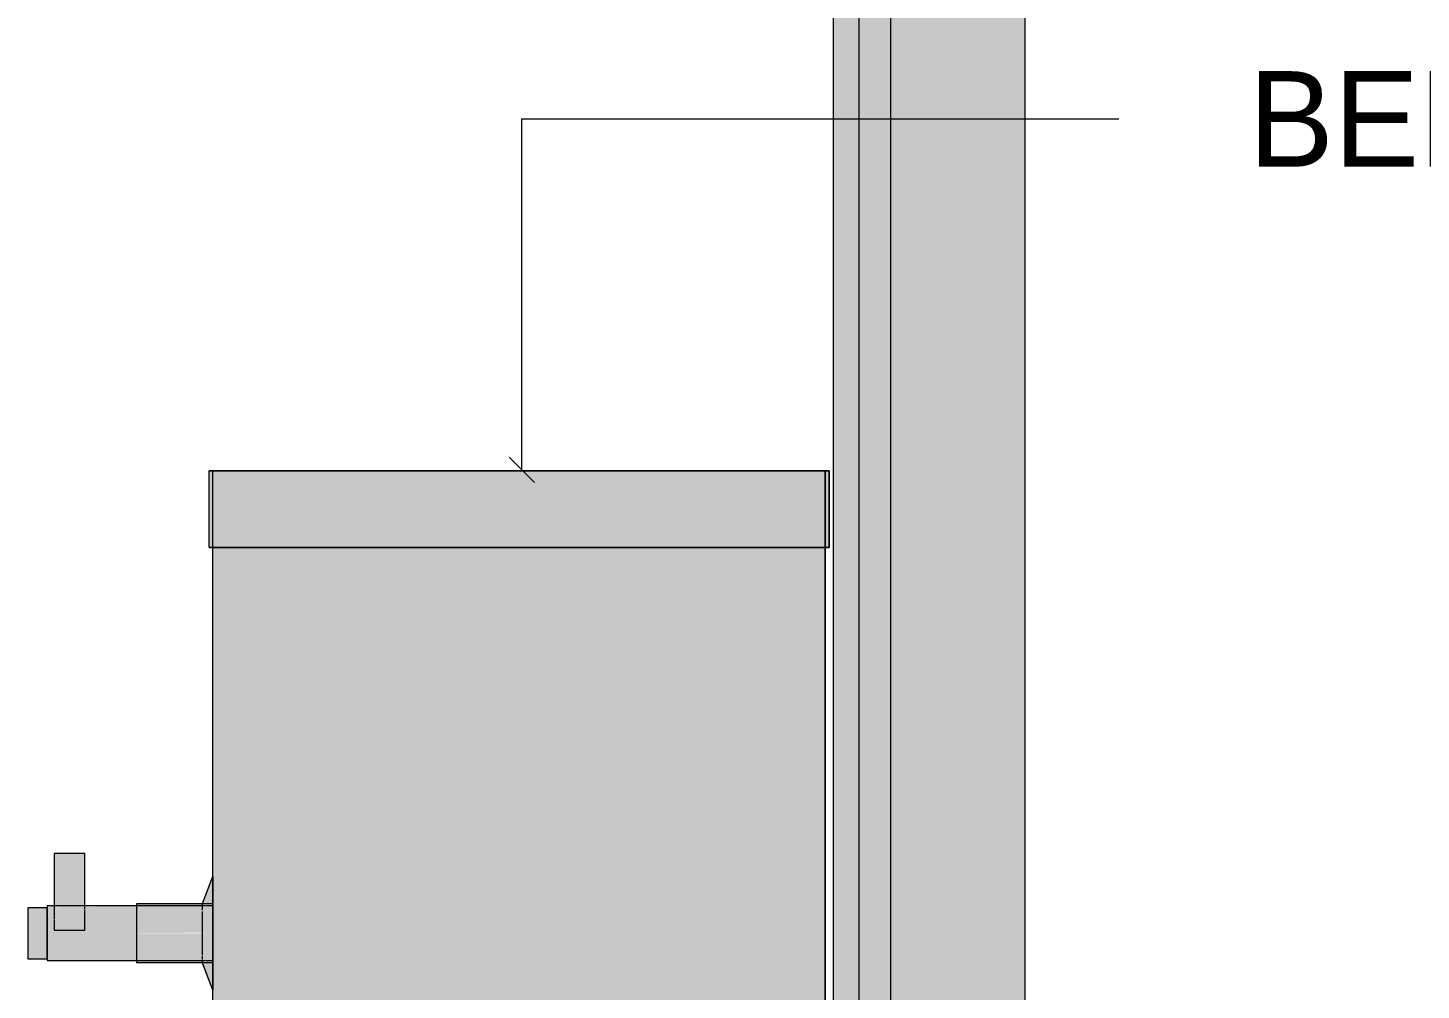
# Model space of a CAD drawing. Header units: metres. Extents: x 147 to 427, y -16 to 162.
# Drawn here: x 385.646 to 386.738, y 0.893 to 1.647 of the extents above; entities that cross this region are included whole.
import ezdxf

# ---------------------------------------------------------------- set-up
doc = ezdxf.new("R2010")
doc.units = ezdxf.units.M
for name, color, linetype, lineweight in [('A-WALL', 7, 'Continuous', 9), ('G-ANNO-TEXT', 7, 'Continuous', 5), ('P-PIPE', 7, 'Continuous', 5), ('P-SANR-FIXT', 7, 'Continuous', 5)]:
    doc.layers.add(name, color=color, linetype=linetype, lineweight=lineweight)
doc.styles.add('Century Gothic_1', font='GOTHIC.TTF', dxfattribs={"height": 0.075})

# ---------------------------------------------------------------- blocks, each defined once
blk = doc.blocks.new('UT_Bebedouro Industrial - UT_Bebedouro Industrial-3662647-HH')
at = {"layer": 'P-SANR-FIXT', "true_color": 0xbdbbb9, "transparency": 33554598}
h = blk.add_hatch(color=9, dxfattribs=at)
h.paths.add_polyline_path([(-167.3974, 1.24), (-167.3944, 1.24), (-167.3944, 1.3), (-167.3974, 1.3)])
h.paths.add_polyline_path([(-166.9114, 1.24), (-166.9114, 1.3), (-166.9144, 1.3), (-166.9144, 1.24)])
blk.add_hatch(color=9, dxfattribs=at).paths.add_polyline_path([(-167.2279, 1.24), (-166.9144, 1.24), (-166.9144, 1.3), (-167.3944, 1.3), (-167.3944, 1.24)])
h = blk.add_hatch(color=9, dxfattribs=at)
h.paths.add_polyline_path([(-167.3944, 0.08), (-166.9144, 0.08), (-166.9144, 0.3875), (-166.9644, 0.3879), (-166.9644, 0.4125), (-166.9144, 0.4125), (-166.9144, 1.24), (-167.3944, 1.24), (-167.3944, 0.1259)])
h.paths.add_polyline_path([(-166.9644, 0.28), (-166.9644, 0.32), (-166.9544, 0.32), (-166.9544, 0.28)])
at = {"layer": 'P-SANR-FIXT', "true_color": 0xf4f4f4, "transparency": 33554598}
for points in [[(-167.5069, 0.94), (-167.5069, 0.9546), (-167.5077, 0.9546), (-167.5078, 0.9561), (-167.516, 0.9563), (-167.516, 0.9583), (-167.5185, 0.9583), (-167.5182, 0.959), (-167.5069, 0.959), (-167.5069, 1), (-167.5189, 1), (-167.5185, 0.94), (-167.5101, 0.94)], [(-167.5038, 0.94), (-167.4949, 0.94), (-167.4954, 1), (-167.5069, 1), (-167.5069, 0.959), (-167.4962, 0.9584), (-167.4966, 0.9583), (-167.4979, 0.9583), (-167.4985, 0.9566), (-167.5061, 0.9561), (-167.5062, 0.9546), (-167.5069, 0.9546), (-167.5069, 0.94)], [(-167.4026, 0.9597), (-167.4023, 0.9605), (-167.3944, 0.9605), (-167.3944, 0.9821), (-167.4001, 0.9696), (-167.4025, 0.9604)], [(-167.5244, 0.9375), (-167.5244, 0.9575), (-167.5394, 0.9575), (-167.5394, 0.9375)], [(-167.3983, 0.9375), (-167.3944, 0.9375), (-167.3945, 0.9597), (-167.4026, 0.9594), (-167.4026, 0.9375), (-167.3993, 0.9375)], [(-167.5244, 0.9175), (-167.5244, 0.9375), (-167.5394, 0.9375), (-167.5394, 0.9175)], [(-167.5244, 0.916), (-167.4026, 0.916), (-167.4026, 0.9375), (-167.5244, 0.9375), (-167.5244, 0.9167)], [(-167.3944, 0.9153), (-167.3944, 0.9375), (-167.4026, 0.9372), (-167.4026, 0.9153), (-167.3945, 0.9153)], [(-167.3995, 0.9145), (-167.3944, 0.9145), (-167.3945, 0.9153), (-167.4026, 0.9154), (-167.4029, 0.916), (-167.4544, 0.916), (-167.4544, 0.9145), (-167.4001, 0.9145)], [(-167.3944, 0.8929), (-167.3944, 0.9145), (-167.4025, 0.9145), (-167.399, 0.9026), (-167.3959, 0.8959)]]:
    blk.add_hatch(color=7, dxfattribs=at).paths.add_polyline_path(points)
h = blk.add_hatch(color=7, dxfattribs=at)
h.paths.add_polyline_path([(-167.4635, 0.9375), (-167.4026, 0.9379), (-167.4029, 0.959), (-167.4949, 0.9584), (-167.4954, 0.94), (-167.5189, 0.94), (-167.5189, 0.959), (-167.5244, 0.959), (-167.5244, 0.9375), (-167.493, 0.9375)])
h.paths.add_polyline_path([(-167.5069, 0.9546), (-167.5062, 0.9546), (-167.5061, 0.9561), (-167.4979, 0.9566), (-167.4979, 0.9583), (-167.4952, 0.9584), (-167.4954, 0.959), (-167.5185, 0.959), (-167.5182, 0.9583), (-167.516, 0.9583), (-167.5154, 0.9563), (-167.5078, 0.9561), (-167.5077, 0.9546)])
h = blk.add_hatch(color=7, dxfattribs=at)
h.paths.add_polyline_path([(-167.4026, 0.9597), (-167.3944, 0.9598), (-167.3944, 0.9605), (-167.4025, 0.9604)])
h.paths.add_polyline_path([(-167.4046, 0.959), (-167.4026, 0.9594), (-167.4026, 0.9605), (-167.4544, 0.9605), (-167.4544, 0.959), (-167.4132, 0.959)])
at = {"layer": 'P-SANR-FIXT', "color": 8, "true_color": 0x7b7978}
for p, q in [((-167.3944, 1.3), (-167.3974, 1.3)), ((-167.3974, 1.24), (-167.3974, 1.3)), ((-166.9144, 1.3), (-167.3944, 1.3)), ((-167.3944, 1.24), (-167.3944, 1.3)), ((-167.3944, 1.3), (-166.9144, 1.3)), ((-167.3944, 1.24), (-167.3944, 1.3)), ((-166.9114, 1.3), (-166.9144, 1.3)), ((-166.9144, 1.3), (-166.9144, 1.24)), ((-166.9144, 1.3), (-166.9144, 1.24)), ((-166.9114, 1.24), (-166.9114, 1.3)), ((-167.3974, 1.24), (-167.3944, 1.24)), ((-167.3944, 1.24), (-166.9144, 1.24)), ((-167.3944, 0.9821), (-167.3944, 1.24)), ((-166.9144, 1.24), (-166.9114, 1.24)), ((-166.9144, 0.4125), (-166.9144, 1.24)), ((-167.3944, 0.9821), (-167.3944, 0.9375)), ((-167.3944, 0.9375), (-167.3944, 0.8929))]:
    blk.add_line(p, q, dxfattribs=at)
at = {"layer": 'P-SANR-FIXT'}
for p, q in [((-167.3974, 1.3), (-166.9114, 1.3)), ((-167.3974, 1.24), (-167.3974, 1.3)), ((-166.9114, 1.3), (-166.9114, 1.24)), ((-166.9114, 1.24), (-167.3974, 1.24)), ((-167.3944, 0.08), (-167.3944, 1.24)), ((-166.9144, 1.24), (-166.9144, 0.08)), ((-167.5189, 1), (-167.5189, 0.9583)), ((-167.5069, 1), (-167.5189, 1)), ((-167.4949, 1), (-167.5069, 1)), ((-167.4949, 0.9583), (-167.4949, 1)), ((-167.4026, 0.9609), (-167.3944, 0.9821)), ((-167.4026, 0.9609), (-167.4019, 0.9629)), ((-167.4026, 0.9609), (-167.4019, 0.9629)), ((-167.5244, 0.9575), (-167.5394, 0.9575)), ((-167.5394, 0.9575), (-167.5394, 0.9375)), ((-167.5168, 0.959), (-167.5244, 0.959)), ((-167.5244, 0.959), (-167.5244, 0.9375)), ((-167.4544, 0.959), (-167.4971, 0.959)), ((-167.4023, 0.9605), (-167.4544, 0.9605)), ((-167.4544, 0.9605), (-167.4544, 0.9375)), ((-167.4026, 0.959), (-167.4026, 0.9609)), ((-167.4026, 0.9498), (-167.4026, 0.9528)), ((-167.4026, 0.9375), (-167.4026, 0.9396)), ((-167.5394, 0.9375), (-167.5394, 0.9175)), ((-167.5244, 0.9375), (-167.5244, 0.916)), ((-167.4544, 0.9375), (-167.4544, 0.9145)), ((-167.4026, 0.9356), (-167.4026, 0.9375)), ((-167.5394, 0.9175), (-167.5244, 0.9175)), ((-167.4026, 0.9222), (-167.4026, 0.9252)), ((-167.5244, 0.916), (-167.4544, 0.916)), ((-167.4544, 0.9145), (-167.4023, 0.9145)), ((-167.4026, 0.9141), (-167.4026, 0.9163)), ((-167.4019, 0.9122), (-167.4026, 0.9141)), ((-167.4019, 0.9122), (-167.4026, 0.9141)), ((-167.3944, 0.8929), (-167.4026, 0.9141))]:
    blk.add_line(p, q, dxfattribs=at)
at = {"layer": 'P-SANR-FIXT', "color": 253, "true_color": 0xa5a3a2}
for p, q in [((-167.3944, 1.3), (-166.9144, 1.3)), ((-167.3944, 1.24), (-167.3944, 1.3)), ((-166.9144, 1.3), (-167.3944, 1.3)), ((-167.3944, 1.24), (-167.3944, 1.3)), ((-166.9144, 1.24), (-166.9144, 1.3)), ((-166.9144, 1.24), (-166.9144, 1.3)), ((-166.9144, 1.24), (-167.3944, 1.24))]:
    blk.add_line(p, q, dxfattribs=at)
at = {"layer": 'P-SANR-FIXT', "color": 253, "true_color": 0xb4b2b0}
for p, q in [((-166.9144, 1.3), (-167.3944, 1.3)), ((-167.3944, 1.24), (-166.9144, 1.24))]:
    blk.add_line(p, q, dxfattribs=at)
at = {"layer": 'P-SANR-FIXT', "color": 253, "true_color": 0x9e9e9e}
for p, q in [((-167.5069, 1), (-167.5189, 1)), ((-167.5189, 1), (-167.5189, 0.959)), ((-167.5069, 1), (-167.5189, 1)), ((-167.4949, 1), (-167.5069, 1)), ((-167.4949, 1), (-167.5069, 1)), ((-167.4949, 0.959), (-167.4949, 1)), ((-167.4019, 0.9629), (-167.3944, 0.9821)), ((-167.5394, 0.9575), (-167.5394, 0.9375)), ((-167.5244, 0.9575), (-167.5394, 0.9575)), ((-167.5394, 0.9575), (-167.5394, 0.9375)), ((-167.5244, 0.959), (-167.5244, 0.9577)), ((-167.5189, 0.959), (-167.5244, 0.959)), ((-167.5244, 0.959), (-167.5244, 0.9577)), ((-167.5244, 0.9431), (-167.5244, 0.9575)), ((-167.5189, 0.9583), (-167.5189, 0.9562)), ((-167.5189, 0.9561), (-167.5189, 0.9529)), ((-167.5189, 0.9527), (-167.5189, 0.9484)), ((-167.4971, 0.959), (-167.5168, 0.959)), ((-167.4544, 0.959), (-167.4949, 0.959)), ((-167.4949, 0.9566), (-167.4949, 0.9583)), ((-167.4949, 0.94), (-167.4949, 0.9561)), ((-167.4544, 0.9605), (-167.4544, 0.9592)), ((-167.4023, 0.9605), (-167.4544, 0.9605)), ((-167.4544, 0.9605), (-167.4544, 0.9592)), ((-167.4026, 0.959), (-167.4544, 0.959)), ((-167.4026, 0.9597), (-167.4026, 0.9607)), ((-167.4026, 0.9597), (-167.4026, 0.9607)), ((-167.4026, 0.9555), (-167.4026, 0.959)), ((-167.4026, 0.9528), (-167.4026, 0.9545)), ((-167.4003, 0.9605), (-167.4023, 0.9605)), ((-167.3979, 0.9605), (-167.4001, 0.9605)), ((-167.3944, 0.9605), (-167.3975, 0.9605)), ((-167.5244, 0.9375), (-167.5244, 0.9427)), ((-167.5189, 0.948), (-167.5189, 0.9431)), ((-167.5189, 0.9428), (-167.5189, 0.94)), ((-167.5189, 0.94), (-167.5069, 0.94)), ((-167.5069, 0.94), (-167.4949, 0.94)), ((-167.4026, 0.9396), (-167.4026, 0.9498)), ((-167.5394, 0.9375), (-167.5394, 0.9175)), ((-167.5394, 0.9375), (-167.5394, 0.9175)), ((-167.5244, 0.9323), (-167.5244, 0.9375)), ((-167.5244, 0.9175), (-167.5244, 0.9319)), ((-167.4026, 0.9252), (-167.4026, 0.9356)), ((-167.5394, 0.9175), (-167.5244, 0.9175)), ((-167.4026, 0.9205), (-167.4026, 0.9222)), ((-167.4026, 0.9168), (-167.4026, 0.9199)), ((-167.5244, 0.9174), (-167.5244, 0.916)), ((-167.5244, 0.9174), (-167.5244, 0.916)), ((-167.5244, 0.916), (-167.4544, 0.916)), ((-167.4544, 0.916), (-167.4026, 0.916)), ((-167.4544, 0.9159), (-167.4544, 0.9145)), ((-167.4544, 0.9159), (-167.4544, 0.9145)), ((-167.4544, 0.9145), (-167.4025, 0.9145)), ((-167.4026, 0.9143), (-167.4026, 0.9151)), ((-167.4026, 0.9143), (-167.4026, 0.9151)), ((-167.4023, 0.9145), (-167.4003, 0.9145)), ((-167.3944, 0.8929), (-167.4019, 0.9122)), ((-167.4001, 0.9145), (-167.3979, 0.9145)), ((-167.3975, 0.9145), (-167.3944, 0.9145))]:
    blk.add_line(p, q, dxfattribs=at)
at = {"layer": 'P-SANR-FIXT', "color": 254, "true_color": 0xd5d5d5}
for p, q in [((-167.5189, 1), (-167.5189, 0.959)), ((-167.5185, 1), (-167.5189, 1)), ((-167.5173, 1), (-167.5189, 1)), ((-167.5173, 1), (-167.5185, 1)), ((-167.5129, 1), (-167.5173, 1)), ((-167.5069, 1), (-167.5173, 1)), ((-167.5069, 1), (-167.5129, 1)), ((-167.4966, 1), (-167.5069, 1)), ((-167.5038, 1), (-167.5069, 1)), ((-167.5009, 1), (-167.5038, 1)), ((-167.4954, 1), (-167.5009, 1)), ((-167.4949, 1), (-167.4966, 1)), ((-167.4949, 1), (-167.4954, 1)), ((-167.4949, 0.959), (-167.4949, 1)), ((-167.4019, 0.9629), (-167.3944, 0.9821)), ((-167.5244, 0.9575), (-167.5394, 0.9575)), ((-167.5394, 0.9575), (-167.5394, 0.9427)), ((-167.5394, 0.9575), (-167.5394, 0.9427)), ((-167.5189, 0.959), (-167.5244, 0.959)), ((-167.5244, 0.959), (-167.5244, 0.9583)), ((-167.5244, 0.959), (-167.5244, 0.9577)), ((-167.5244, 0.9583), (-167.5244, 0.9577)), ((-167.5244, 0.9577), (-167.5244, 0.9561)), ((-167.5244, 0.9577), (-167.5244, 0.955)), ((-167.5244, 0.9548), (-167.5244, 0.9575)), ((-167.5244, 0.9561), (-167.5244, 0.955)), ((-167.5244, 0.9516), (-167.5244, 0.9548)), ((-167.5244, 0.9547), (-167.5244, 0.9431)), ((-167.5244, 0.9547), (-167.5244, 0.9483)), ((-167.5244, 0.9475), (-167.5244, 0.9516)), ((-167.5189, 0.959), (-167.5189, 0.9583)), ((-167.5173, 0.959), (-167.5182, 0.959)), ((-167.4954, 0.959), (-167.4962, 0.959)), ((-167.4544, 0.959), (-167.4949, 0.959)), ((-167.4023, 0.9605), (-167.4544, 0.9605)), ((-167.4544, 0.9605), (-167.4544, 0.9592)), ((-167.4544, 0.9605), (-167.4544, 0.9592)), ((-167.4544, 0.9584), (-167.4544, 0.9574)), ((-167.4544, 0.9584), (-167.4544, 0.9574)), ((-167.4544, 0.9573), (-167.4544, 0.9547)), ((-167.4544, 0.9573), (-167.4544, 0.9547)), ((-167.4544, 0.9547), (-167.4544, 0.949)), ((-167.4544, 0.9547), (-167.4544, 0.9435)), ((-167.4026, 0.9597), (-167.4026, 0.9607)), ((-167.4026, 0.9597), (-167.4026, 0.9607)), ((-167.4008, 0.959), (-167.4026, 0.959)), ((-167.3947, 0.959), (-167.4003, 0.959)), ((-167.5394, 0.9427), (-167.5394, 0.9375)), ((-167.5394, 0.9427), (-167.5394, 0.9375)), ((-167.5244, 0.9483), (-167.5244, 0.9431)), ((-167.5244, 0.9431), (-167.5244, 0.9475)), ((-167.5244, 0.9375), (-167.5244, 0.9427)), ((-167.5244, 0.9427), (-167.5244, 0.9375)), ((-167.5244, 0.9427), (-167.5244, 0.9375)), ((-167.5189, 0.94), (-167.5069, 0.94)), ((-167.5069, 0.94), (-167.4966, 0.94)), ((-167.4966, 0.94), (-167.4949, 0.94)), ((-167.4544, 0.949), (-167.4544, 0.9435)), ((-167.4544, 0.9431), (-167.4544, 0.9375)), ((-167.4544, 0.9431), (-167.4544, 0.9375)), ((-167.5394, 0.9375), (-167.5394, 0.9323)), ((-167.5394, 0.9375), (-167.5394, 0.9275)), ((-167.5394, 0.9323), (-167.5394, 0.9175)), ((-167.5244, 0.9323), (-167.5244, 0.9375)), ((-167.5244, 0.9375), (-167.5244, 0.9323)), ((-167.5244, 0.9375), (-167.5244, 0.9323)), ((-167.5244, 0.9182), (-167.5244, 0.9319)), ((-167.5244, 0.9319), (-167.5244, 0.9268)), ((-167.5244, 0.9319), (-167.5244, 0.9174)), ((-167.4544, 0.9375), (-167.4544, 0.9319)), ((-167.4544, 0.9375), (-167.4544, 0.9319)), ((-167.4544, 0.9316), (-167.4544, 0.926)), ((-167.4544, 0.9316), (-167.4544, 0.9212)), ((-167.5394, 0.9275), (-167.5394, 0.9234)), ((-167.5394, 0.9234), (-167.5394, 0.9182)), ((-167.5394, 0.9182), (-167.5394, 0.9175)), ((-167.5394, 0.9175), (-167.5244, 0.9175)), ((-167.5244, 0.9268), (-167.5244, 0.9174)), ((-167.5244, 0.9175), (-167.5244, 0.9182)), ((-167.4544, 0.926), (-167.4544, 0.9212)), ((-167.4544, 0.9207), (-167.4544, 0.9178)), ((-167.4544, 0.9207), (-167.4544, 0.9178)), ((-167.4544, 0.9176), (-167.4544, 0.9168)), ((-167.4544, 0.9176), (-167.4544, 0.9168)), ((-167.5244, 0.9174), (-167.5244, 0.916)), ((-167.5244, 0.9174), (-167.5244, 0.916)), ((-167.5244, 0.916), (-167.4544, 0.916)), ((-167.4544, 0.9159), (-167.4544, 0.9153)), ((-167.4544, 0.9159), (-167.4544, 0.9145)), ((-167.4544, 0.9153), (-167.4544, 0.9145)), ((-167.4544, 0.9145), (-167.4025, 0.9145)), ((-167.4026, 0.916), (-167.4008, 0.916)), ((-167.4026, 0.9153), (-167.4026, 0.9157)), ((-167.4026, 0.9143), (-167.4026, 0.9151)), ((-167.4026, 0.9143), (-167.4026, 0.9151)), ((-167.3944, 0.8929), (-167.4019, 0.9122)), ((-167.4003, 0.916), (-167.3944, 0.916))]:
    blk.add_line(p, q, dxfattribs=at)
at = {"layer": 'P-SANR-FIXT', "color": 254, "true_color": 0xe9e9e9}
for p, q in [((-167.5101, 1), (-167.5189, 1)), ((-167.5069, 1), (-167.5101, 1)), ((-167.4949, 1), (-167.5069, 1)), ((-167.5394, 0.9575), (-167.5394, 0.9568)), ((-167.5394, 0.9568), (-167.5394, 0.9548)), ((-167.5394, 0.9548), (-167.5394, 0.9516)), ((-167.5394, 0.9516), (-167.5394, 0.9375)), ((-167.5244, 0.959), (-167.5244, 0.9577)), ((-167.5244, 0.9548), (-167.5244, 0.9575)), ((-167.5244, 0.9431), (-167.5244, 0.9548)), ((-167.5189, 0.9583), (-167.5189, 0.9562)), ((-167.5189, 0.9561), (-167.5189, 0.9529)), ((-167.5189, 0.9527), (-167.5189, 0.9484)), ((-167.4966, 0.959), (-167.5173, 0.959)), ((-167.4949, 0.9566), (-167.4949, 0.9583)), ((-167.4949, 0.94), (-167.4949, 0.9561)), ((-167.4544, 0.9605), (-167.4544, 0.9592)), ((-167.4026, 0.959), (-167.4544, 0.959)), ((-167.4026, 0.9597), (-167.4026, 0.9607)), ((-167.4026, 0.9588), (-167.4026, 0.9593)), ((-167.4026, 0.957), (-167.4026, 0.9587)), ((-167.4026, 0.9555), (-167.4026, 0.9564)), ((-167.4026, 0.9537), (-167.4026, 0.9545)), ((-167.4026, 0.9438), (-167.4026, 0.9528)), ((-167.4003, 0.9605), (-167.4023, 0.9605)), ((-167.3979, 0.9605), (-167.4001, 0.9605)), ((-167.3944, 0.9605), (-167.3975, 0.9605)), ((-167.5244, 0.9375), (-167.5244, 0.9427)), ((-167.5189, 0.948), (-167.5189, 0.9431)), ((-167.5189, 0.9428), (-167.5189, 0.94)), ((-167.5189, 0.94), (-167.5154, 0.94)), ((-167.5154, 0.94), (-167.5069, 0.94)), ((-167.5069, 0.94), (-167.4949, 0.94)), ((-167.4026, 0.9384), (-167.4026, 0.9434)), ((-167.5394, 0.9375), (-167.5394, 0.9275)), ((-167.5244, 0.9323), (-167.5244, 0.9375)), ((-167.5244, 0.9202), (-167.5244, 0.9319)), ((-167.4026, 0.9316), (-167.4026, 0.9366)), ((-167.4026, 0.9265), (-167.4026, 0.9312)), ((-167.5394, 0.9275), (-167.5394, 0.9182)), ((-167.5394, 0.9182), (-167.5394, 0.9175)), ((-167.5244, 0.9175), (-167.5244, 0.9202)), ((-167.4026, 0.9218), (-167.4026, 0.9258)), ((-167.4026, 0.9205), (-167.4026, 0.9215)), ((-167.4026, 0.918), (-167.4026, 0.9199)), ((-167.4026, 0.9168), (-167.4026, 0.9178)), ((-167.5244, 0.9174), (-167.5244, 0.916)), ((-167.4544, 0.916), (-167.4026, 0.916)), ((-167.4544, 0.9159), (-167.4544, 0.9153)), ((-167.4544, 0.9153), (-167.4544, 0.9145)), ((-167.4026, 0.9157), (-167.4026, 0.9162)), ((-167.4026, 0.9153), (-167.4026, 0.9157)), ((-167.4026, 0.9143), (-167.4026, 0.9151)), ((-167.4023, 0.9145), (-167.4003, 0.9145)), ((-167.4001, 0.9145), (-167.3979, 0.9145)), ((-167.3975, 0.9145), (-167.3944, 0.9145))]:
    blk.add_line(p, q, dxfattribs=at)
at = {"layer": 'P-SANR-FIXT', "color": 7, "true_color": 0xeeeeee}
for p, q in [((-167.3944, 0.9821), (-167.3944, 0.9607)), ((-167.3944, 0.9605), (-167.3944, 0.9821)), ((-167.3944, 0.9599), (-167.3944, 0.9608)), ((-167.3944, 0.9599), (-167.3944, 0.9605)), ((-167.3944, 0.9597), (-167.3944, 0.9591)), ((-167.3944, 0.9597), (-167.3944, 0.9591)), ((-167.3944, 0.9512), (-167.3944, 0.9593)), ((-167.3944, 0.9584), (-167.3944, 0.9592)), ((-167.3944, 0.9491), (-167.3944, 0.959)), ((-167.3944, 0.9497), (-167.3944, 0.9528)), ((-167.3944, 0.9492), (-167.3944, 0.9512)), ((-167.3944, 0.9438), (-167.3944, 0.9485)), ((-167.3944, 0.9435), (-167.3944, 0.9483)), ((-167.3944, 0.9375), (-167.3944, 0.9434)), ((-167.3944, 0.9375), (-167.3944, 0.9431)), ((-167.3944, 0.9375), (-167.3944, 0.9395)), ((-167.3944, 0.9319), (-167.3944, 0.9375)), ((-167.3944, 0.9357), (-167.3944, 0.9375)), ((-167.3944, 0.9316), (-167.3944, 0.9375)), ((-167.3944, 0.9268), (-167.3944, 0.9315)), ((-167.3944, 0.9265), (-167.3944, 0.9312)), ((-167.3944, 0.9189), (-167.3944, 0.9259)), ((-167.3944, 0.9163), (-167.3944, 0.9258)), ((-167.3944, 0.9222), (-167.3944, 0.9253)), ((-167.3944, 0.916), (-167.3944, 0.9189)), ((-167.3944, 0.9157), (-167.3944, 0.9162)), ((-167.3944, 0.9159), (-167.3944, 0.9153)), ((-167.3944, 0.9159), (-167.3944, 0.9153)), ((-167.3944, 0.9142), (-167.3944, 0.9151)), ((-167.3944, 0.9145), (-167.3944, 0.9151)), ((-167.3944, 0.8929), (-167.3944, 0.9145)), ((-167.3944, 0.9143), (-167.3944, 0.8929))]:
    blk.add_line(p, q, dxfattribs=at)
at = {"layer": 'P-SANR-FIXT', "color": 254, "true_color": 0xe4e4e4}
for p, q in [((-167.3944, 0.9821), (-167.3944, 0.9607)), ((-167.3944, 0.9821), (-167.3944, 0.9607)), ((-167.3944, 0.9599), (-167.3944, 0.9608)), ((-167.3944, 0.9607), (-167.3944, 0.9598)), ((-167.3944, 0.9607), (-167.3944, 0.9598)), ((-167.3944, 0.9599), (-167.3944, 0.9605)), ((-167.3944, 0.9592), (-167.3944, 0.9597)), ((-167.3944, 0.9593), (-167.3944, 0.9597)), ((-167.3944, 0.9583), (-167.3944, 0.959)), ((-167.3944, 0.9528), (-167.3944, 0.959)), ((-167.3944, 0.9561), (-167.3944, 0.9583)), ((-167.3944, 0.9491), (-167.3944, 0.9561)), ((-167.3944, 0.9492), (-167.3944, 0.9498)), ((-167.3944, 0.9396), (-167.3944, 0.9489)), ((-167.3944, 0.9435), (-167.3944, 0.9483)), ((-167.3944, 0.9375), (-167.3944, 0.9431)), ((-167.3944, 0.9319), (-167.3944, 0.9375)), ((-167.3944, 0.9261), (-167.3944, 0.9356)), ((-167.3944, 0.9268), (-167.3944, 0.9315)), ((-167.3944, 0.9223), (-167.3944, 0.9259)), ((-167.3944, 0.9252), (-167.3944, 0.9258)), ((-167.3944, 0.9167), (-167.3944, 0.9223)), ((-167.3944, 0.9163), (-167.3944, 0.9222)), ((-167.3944, 0.916), (-167.3944, 0.9167)), ((-167.3944, 0.9153), (-167.3944, 0.9159)), ((-167.3944, 0.9153), (-167.3944, 0.9157)), ((-167.3944, 0.9152), (-167.3944, 0.9143)), ((-167.3944, 0.9152), (-167.3944, 0.9143)), ((-167.3944, 0.9145), (-167.3944, 0.9151)), ((-167.3944, 0.9142), (-167.3944, 0.9151)), ((-167.3944, 0.9143), (-167.3944, 0.8929)), ((-167.3944, 0.9143), (-167.3944, 0.8929))]:
    blk.add_line(p, q, dxfattribs=at)
at = {"layer": 'P-SANR-FIXT', "color": 9, "true_color": 0xc9c9c8}
for p, q in [((-167.3944, 0.9821), (-167.3944, 0.9607)), ((-167.3944, 0.9821), (-167.3944, 0.9607)), ((-167.3944, 0.9599), (-167.3944, 0.9609)), ((-167.3944, 0.9599), (-167.3944, 0.9605)), ((-167.3944, 0.9574), (-167.3944, 0.9597)), ((-167.3944, 0.959), (-167.3944, 0.9597)), ((-167.3944, 0.9538), (-167.3944, 0.9574)), ((-167.3944, 0.949), (-167.3944, 0.9538)), ((-167.3944, 0.9498), (-167.3944, 0.9528)), ((-167.3944, 0.9375), (-167.3944, 0.9487)), ((-167.3944, 0.9375), (-167.3944, 0.9396)), ((-167.3944, 0.9263), (-167.3944, 0.9375)), ((-167.3944, 0.9356), (-167.3944, 0.9375)), ((-167.3944, 0.9153), (-167.3944, 0.926)), ((-167.3944, 0.9222), (-167.3944, 0.9252)), ((-167.3944, 0.9153), (-167.3944, 0.9163)), ((-167.3944, 0.9145), (-167.3944, 0.9151)), ((-167.3944, 0.9141), (-167.3944, 0.9151)), ((-167.3944, 0.9143), (-167.3944, 0.8929)), ((-167.3944, 0.9143), (-167.3944, 0.8989)), ((-167.3944, 0.8989), (-167.3944, 0.8929))]:
    blk.add_line(p, q, dxfattribs=at)
at = {"layer": 'P-SANR-FIXT', "color": 7, "true_color": 0xf3f3f3}
for p, q in [((-167.5244, 0.9577), (-167.5244, 0.955)), ((-167.5244, 0.9568), (-167.5244, 0.9575)), ((-167.5244, 0.9516), (-167.5244, 0.9568)), ((-167.5244, 0.9547), (-167.5244, 0.9431)), ((-167.5244, 0.9431), (-167.5244, 0.9516)), ((-167.4544, 0.9584), (-167.4544, 0.9574)), ((-167.4544, 0.9573), (-167.4544, 0.9547)), ((-167.4544, 0.9547), (-167.4544, 0.9538)), ((-167.4544, 0.9538), (-167.4544, 0.949)), ((-167.4026, 0.9588), (-167.4026, 0.9593)), ((-167.4026, 0.9588), (-167.4026, 0.9593)), ((-167.4026, 0.9588), (-167.4026, 0.9593)), ((-167.4008, 0.959), (-167.4026, 0.959)), ((-167.4008, 0.959), (-167.4026, 0.959)), ((-167.4026, 0.957), (-167.4026, 0.9587)), ((-167.4026, 0.957), (-167.4026, 0.9587)), ((-167.4026, 0.957), (-167.4026, 0.9587)), ((-167.4026, 0.9555), (-167.4026, 0.9564)), ((-167.4026, 0.9555), (-167.4026, 0.9564)), ((-167.4026, 0.9555), (-167.4026, 0.9564)), ((-167.4026, 0.9537), (-167.4026, 0.9545)), ((-167.4026, 0.9537), (-167.4026, 0.9545)), ((-167.4026, 0.9537), (-167.4026, 0.9545)), ((-167.4026, 0.9447), (-167.4026, 0.9528)), ((-167.4026, 0.9498), (-167.4026, 0.9528)), ((-167.4026, 0.9447), (-167.4026, 0.9528)), ((-167.3947, 0.959), (-167.4003, 0.959)), ((-167.3947, 0.959), (-167.4003, 0.959)), ((-167.3944, 0.9599), (-167.3944, 0.9608)), ((-167.3944, 0.9607), (-167.3944, 0.9598)), ((-167.3944, 0.9599), (-167.3944, 0.9605)), ((-167.3944, 0.9598), (-167.3944, 0.9605)), ((-167.3944, 0.9597), (-167.3944, 0.9591)), ((-167.3944, 0.9597), (-167.3944, 0.9591)), ((-167.3944, 0.9593), (-167.3944, 0.9597)), ((-167.3944, 0.9593), (-167.3944, 0.9597)), ((-167.3944, 0.9597), (-167.3944, 0.9591)), ((-167.3944, 0.9592), (-167.3944, 0.9597)), ((-167.3944, 0.9592), (-167.3944, 0.9597)), ((-167.3944, 0.959), (-167.3944, 0.9597)), ((-167.3944, 0.9492), (-167.3944, 0.9593)), ((-167.3944, 0.9588), (-167.3944, 0.9593)), ((-167.3944, 0.9492), (-167.3944, 0.9593)), ((-167.3944, 0.9584), (-167.3944, 0.9592)), ((-167.3944, 0.9574), (-167.3944, 0.9592)), ((-167.3944, 0.9584), (-167.3944, 0.9592)), ((-167.3944, 0.9591), (-167.3944, 0.9494)), ((-167.3944, 0.9591), (-167.3944, 0.9494)), ((-167.3944, 0.9591), (-167.3944, 0.9494)), ((-167.3944, 0.9527), (-167.3944, 0.959)), ((-167.3944, 0.9561), (-167.3944, 0.959)), ((-167.3944, 0.9491), (-167.3944, 0.959)), ((-167.3944, 0.9561), (-167.3944, 0.959)), ((-167.3944, 0.949), (-167.3944, 0.959)), ((-167.3944, 0.9532), (-167.3944, 0.9588)), ((-167.3944, 0.9532), (-167.3944, 0.9588)), ((-167.3944, 0.9538), (-167.3944, 0.9584)), ((-167.3944, 0.9528), (-167.3944, 0.9584)), ((-167.3944, 0.949), (-167.3944, 0.9574)), ((-167.3944, 0.9491), (-167.3944, 0.9561)), ((-167.3944, 0.9527), (-167.3944, 0.9561)), ((-167.3944, 0.9528), (-167.3944, 0.9538)), ((-167.3944, 0.9498), (-167.3944, 0.9532)), ((-167.3944, 0.9497), (-167.3944, 0.9528)), ((-167.3944, 0.9497), (-167.3944, 0.9528)), ((-167.3944, 0.9491), (-167.3944, 0.9527)), ((-167.3944, 0.9491), (-167.3944, 0.9527)), ((-167.5244, 0.9375), (-167.5244, 0.9427)), ((-167.5244, 0.9427), (-167.5244, 0.9375)), ((-167.5189, 0.94), (-167.5101, 0.94)), ((-167.5101, 0.94), (-167.5069, 0.94)), ((-167.5069, 0.94), (-167.4949, 0.94)), ((-167.4544, 0.949), (-167.4544, 0.9435)), ((-167.4544, 0.9431), (-167.4544, 0.9375)), ((-167.4026, 0.9447), (-167.4026, 0.9498)), ((-167.4026, 0.9438), (-167.4026, 0.9446)), ((-167.4026, 0.9438), (-167.4026, 0.9446)), ((-167.4026, 0.9438), (-167.4026, 0.9446)), ((-167.4026, 0.9384), (-167.4026, 0.9434)), ((-167.4026, 0.9396), (-167.4026, 0.9434)), ((-167.4026, 0.9384), (-167.4026, 0.9434)), ((-167.4026, 0.9384), (-167.4026, 0.9396)), ((-167.3944, 0.9492), (-167.3944, 0.9498)), ((-167.3944, 0.9492), (-167.3944, 0.9498)), ((-167.3944, 0.949), (-167.3944, 0.9497)), ((-167.3944, 0.949), (-167.3944, 0.9497)), ((-167.3944, 0.9486), (-167.3944, 0.9437)), ((-167.3944, 0.9486), (-167.3944, 0.9437)), ((-167.3944, 0.9486), (-167.3944, 0.9437)), ((-167.3944, 0.9438), (-167.3944, 0.9485)), ((-167.3944, 0.9475), (-167.3944, 0.9485)), ((-167.3944, 0.9438), (-167.3944, 0.9485)), ((-167.3944, 0.9475), (-167.3944, 0.9485)), ((-167.3944, 0.9435), (-167.3944, 0.9483)), ((-167.3944, 0.9435), (-167.3944, 0.9483)), ((-167.3944, 0.9435), (-167.3944, 0.9483)), ((-167.3944, 0.9435), (-167.3944, 0.9483)), ((-167.3944, 0.9435), (-167.3944, 0.9483)), ((-167.3944, 0.9435), (-167.3944, 0.9483)), ((-167.3944, 0.9435), (-167.3944, 0.9483)), ((-167.3944, 0.9435), (-167.3944, 0.9483)), ((-167.3944, 0.9438), (-167.3944, 0.9472)), ((-167.3944, 0.9438), (-167.3944, 0.9472)), ((-167.3944, 0.9375), (-167.3944, 0.9434)), ((-167.3944, 0.9396), (-167.3944, 0.9434)), ((-167.3944, 0.9375), (-167.3944, 0.9434)), ((-167.3944, 0.9396), (-167.3944, 0.9434)), ((-167.3944, 0.9433), (-167.3944, 0.9375)), ((-167.3944, 0.9433), (-167.3944, 0.9375)), ((-167.3944, 0.9433), (-167.3944, 0.9375)), ((-167.3944, 0.9375), (-167.3944, 0.9431)), ((-167.3944, 0.9375), (-167.3944, 0.9431)), ((-167.3944, 0.9395), (-167.3944, 0.9431)), ((-167.3944, 0.9375), (-167.3944, 0.9431)), ((-167.3944, 0.9375), (-167.3944, 0.9431)), ((-167.3944, 0.9375), (-167.3944, 0.9431)), ((-167.3944, 0.9395), (-167.3944, 0.9431)), ((-167.3944, 0.9319), (-167.3944, 0.9431)), ((-167.3944, 0.9375), (-167.3944, 0.9396)), ((-167.3944, 0.9375), (-167.3944, 0.9395)), ((-167.3944, 0.9375), (-167.3944, 0.9395)), ((-167.5244, 0.9323), (-167.5244, 0.9375)), ((-167.5244, 0.9375), (-167.5244, 0.9323)), ((-167.5244, 0.9175), (-167.5244, 0.9319)), ((-167.5244, 0.9319), (-167.5244, 0.9223)), ((-167.4544, 0.9375), (-167.4544, 0.9319)), ((-167.4544, 0.9316), (-167.4544, 0.9212)), ((-167.4026, 0.9316), (-167.4026, 0.9366)), ((-167.4026, 0.9356), (-167.4026, 0.9366)), ((-167.4026, 0.9316), (-167.4026, 0.9366)), ((-167.4026, 0.9316), (-167.4026, 0.9356)), ((-167.4026, 0.9265), (-167.4026, 0.9312)), ((-167.4026, 0.9265), (-167.4026, 0.9312)), ((-167.4026, 0.9265), (-167.4026, 0.9312)), ((-167.3944, 0.9375), (-167.3944, 0.9317)), ((-167.3944, 0.9375), (-167.3944, 0.9317)), ((-167.3944, 0.9316), (-167.3944, 0.9375)), ((-167.3944, 0.9356), (-167.3944, 0.9375)), ((-167.3944, 0.9375), (-167.3944, 0.9317)), ((-167.3944, 0.9316), (-167.3944, 0.9375)), ((-167.3944, 0.9319), (-167.3944, 0.9375)), ((-167.3944, 0.9319), (-167.3944, 0.9375)), ((-167.3944, 0.9357), (-167.3944, 0.9375)), ((-167.3944, 0.9319), (-167.3944, 0.9375)), ((-167.3944, 0.9319), (-167.3944, 0.9375)), ((-167.3944, 0.9319), (-167.3944, 0.9375)), ((-167.3944, 0.9357), (-167.3944, 0.9375)), ((-167.3944, 0.9319), (-167.3944, 0.9357)), ((-167.3944, 0.9319), (-167.3944, 0.9357)), ((-167.3944, 0.9316), (-167.3944, 0.9356)), ((-167.3944, 0.9316), (-167.3944, 0.9356)), ((-167.3944, 0.9267), (-167.3944, 0.9316)), ((-167.3944, 0.9267), (-167.3944, 0.9316)), ((-167.3944, 0.9267), (-167.3944, 0.9316)), ((-167.3944, 0.9268), (-167.3944, 0.9316)), ((-167.3944, 0.9268), (-167.3944, 0.9315)), ((-167.3944, 0.9268), (-167.3944, 0.9315)), ((-167.3944, 0.9268), (-167.3944, 0.9315)), ((-167.3944, 0.9268), (-167.3944, 0.9315)), ((-167.3944, 0.9313), (-167.3944, 0.9264)), ((-167.3944, 0.9313), (-167.3944, 0.9264)), ((-167.3944, 0.9313), (-167.3944, 0.9264)), ((-167.3944, 0.9265), (-167.3944, 0.9312)), ((-167.3944, 0.9265), (-167.3944, 0.9312)), ((-167.3944, 0.9265), (-167.3944, 0.9312)), ((-167.3944, 0.9265), (-167.3944, 0.9312)), ((-167.5244, 0.9223), (-167.5244, 0.9174)), ((-167.4544, 0.9207), (-167.4544, 0.9178)), ((-167.4544, 0.9176), (-167.4544, 0.9168)), ((-167.4026, 0.9238), (-167.4026, 0.9258)), ((-167.4026, 0.9252), (-167.4026, 0.9258)), ((-167.4026, 0.9218), (-167.4026, 0.9258)), ((-167.4026, 0.9238), (-167.4026, 0.9252)), ((-167.4026, 0.9218), (-167.4026, 0.9238)), ((-167.4026, 0.9218), (-167.4026, 0.9238)), ((-167.4026, 0.9205), (-167.4026, 0.9215)), ((-167.4026, 0.9205), (-167.4026, 0.9215)), ((-167.4026, 0.9205), (-167.4026, 0.9215)), ((-167.4026, 0.918), (-167.4026, 0.9199)), ((-167.4026, 0.9186), (-167.4026, 0.9199)), ((-167.4026, 0.918), (-167.4026, 0.9199)), ((-167.4026, 0.918), (-167.4026, 0.9186)), ((-167.4026, 0.9168), (-167.4026, 0.9178)), ((-167.4026, 0.9168), (-167.4026, 0.9178)), ((-167.4026, 0.9168), (-167.4026, 0.9178)), ((-167.3944, 0.9253), (-167.3944, 0.926)), ((-167.3944, 0.9176), (-167.3944, 0.926)), ((-167.3944, 0.9253), (-167.3944, 0.926)), ((-167.3944, 0.9169), (-167.3944, 0.926)), ((-167.3944, 0.9223), (-167.3944, 0.9259)), ((-167.3944, 0.9223), (-167.3944, 0.9259)), ((-167.3944, 0.916), (-167.3944, 0.9259)), ((-167.3944, 0.916), (-167.3944, 0.9259)), ((-167.3944, 0.9163), (-167.3944, 0.9258)), ((-167.3944, 0.9252), (-167.3944, 0.9258)), ((-167.3944, 0.9238), (-167.3944, 0.9258)), ((-167.3944, 0.9252), (-167.3944, 0.9258)), ((-167.3944, 0.9256), (-167.3944, 0.9168)), ((-167.3944, 0.9256), (-167.3944, 0.9168)), ((-167.3944, 0.9256), (-167.3944, 0.9168)), ((-167.3944, 0.9222), (-167.3944, 0.9253)), ((-167.3944, 0.9222), (-167.3944, 0.9253)), ((-167.3944, 0.9218), (-167.3944, 0.9252)), ((-167.3944, 0.9163), (-167.3944, 0.9238)), ((-167.3944, 0.916), (-167.3944, 0.9223)), ((-167.3944, 0.9189), (-167.3944, 0.9223)), ((-167.3944, 0.9176), (-167.3944, 0.9222)), ((-167.3944, 0.9212), (-167.3944, 0.9222)), ((-167.3944, 0.9186), (-167.3944, 0.9218)), ((-167.3944, 0.9186), (-167.3944, 0.9218)), ((-167.3944, 0.9168), (-167.3944, 0.9212)), ((-167.3944, 0.916), (-167.3944, 0.9189)), ((-167.3944, 0.9163), (-167.3944, 0.9186)), ((-167.3944, 0.9163), (-167.3944, 0.9186)), ((-167.3944, 0.9168), (-167.3944, 0.9176)), ((-167.3944, 0.9168), (-167.3944, 0.9176)), ((-167.4026, 0.9157), (-167.4026, 0.9162)), ((-167.4026, 0.9157), (-167.4026, 0.9162)), ((-167.4026, 0.9157), (-167.4026, 0.9162)), ((-167.4026, 0.916), (-167.4017, 0.916)), ((-167.4026, 0.916), (-167.4017, 0.916)), ((-167.4026, 0.9153), (-167.4026, 0.9157)), ((-167.4026, 0.9153), (-167.4026, 0.9157)), ((-167.4003, 0.916), (-167.3944, 0.916)), ((-167.4003, 0.916), (-167.3944, 0.916)), ((-167.3944, 0.916), (-167.3944, 0.9167)), ((-167.3944, 0.9166), (-167.3944, 0.9159)), ((-167.3944, 0.9166), (-167.3944, 0.9159)), ((-167.3944, 0.9166), (-167.3944, 0.9159)), ((-167.3944, 0.9159), (-167.3944, 0.9166)), ((-167.3944, 0.9159), (-167.3944, 0.9166)), ((-167.3944, 0.9159), (-167.3944, 0.9166)), ((-167.3944, 0.9157), (-167.3944, 0.9162)), ((-167.3944, 0.9157), (-167.3944, 0.9162)), ((-167.3944, 0.9157), (-167.3944, 0.9162)), ((-167.3944, 0.9153), (-167.3944, 0.916)), ((-167.3944, 0.9159), (-167.3944, 0.9153)), ((-167.3944, 0.9159), (-167.3944, 0.9153)), ((-167.3944, 0.9159), (-167.3944, 0.9153)), ((-167.3944, 0.9153), (-167.3944, 0.9159)), ((-167.3944, 0.9153), (-167.3944, 0.9159)), ((-167.3944, 0.9153), (-167.3944, 0.9157)), ((-167.3944, 0.9153), (-167.3944, 0.9157)), ((-167.3944, 0.9152), (-167.3944, 0.9143)), ((-167.3944, 0.9145), (-167.3944, 0.9152)), ((-167.3944, 0.9142), (-167.3944, 0.9151)), ((-167.3944, 0.9145), (-167.3944, 0.9151))]:
    blk.add_line(p, q, dxfattribs=at)
at = {"layer": 'P-SANR-FIXT', "color": 7, "true_color": 0xf0f0f0}
for p, q in [((-167.5244, 0.9577), (-167.5244, 0.955)), ((-167.5244, 0.9577), (-167.5244, 0.9561)), ((-167.5244, 0.9568), (-167.5244, 0.9575)), ((-167.5244, 0.9431), (-167.5244, 0.9568)), ((-167.5244, 0.9561), (-167.5244, 0.955)), ((-167.5244, 0.9547), (-167.5244, 0.9483)), ((-167.5244, 0.9547), (-167.5244, 0.9431)), ((-167.5189, 0.959), (-167.5189, 0.9583)), ((-167.5173, 0.959), (-167.5182, 0.959)), ((-167.4954, 0.959), (-167.4962, 0.959)), ((-167.4544, 0.9584), (-167.4544, 0.9574)), ((-167.4544, 0.9584), (-167.4544, 0.9574)), ((-167.4544, 0.9573), (-167.4544, 0.9547)), ((-167.4544, 0.9573), (-167.4544, 0.9547)), ((-167.4544, 0.9547), (-167.4544, 0.9435)), ((-167.4544, 0.9547), (-167.4544, 0.9435)), ((-167.4026, 0.9588), (-167.4026, 0.9593)), ((-167.4026, 0.9512), (-167.4026, 0.9528)), ((-167.4026, 0.9498), (-167.4026, 0.9512)), ((-167.5244, 0.9483), (-167.5244, 0.9431)), ((-167.5244, 0.9427), (-167.5244, 0.9375)), ((-167.5244, 0.9375), (-167.5244, 0.9427)), ((-167.5244, 0.9427), (-167.5244, 0.9375)), ((-167.5189, 0.94), (-167.5185, 0.94)), ((-167.5185, 0.94), (-167.5101, 0.94)), ((-167.5101, 0.94), (-167.5069, 0.94)), ((-167.5069, 0.94), (-167.5009, 0.94)), ((-167.5009, 0.94), (-167.4954, 0.94)), ((-167.4954, 0.94), (-167.4949, 0.94)), ((-167.4544, 0.9431), (-167.4544, 0.9375)), ((-167.4544, 0.9431), (-167.4544, 0.9375)), ((-167.4026, 0.9384), (-167.4026, 0.9396)), ((-167.5244, 0.9375), (-167.5244, 0.9323)), ((-167.5244, 0.9323), (-167.5244, 0.9375)), ((-167.5244, 0.9375), (-167.5244, 0.9323)), ((-167.5244, 0.9319), (-167.5244, 0.9223)), ((-167.5244, 0.9275), (-167.5244, 0.9319)), ((-167.5244, 0.9319), (-167.5244, 0.9174)), ((-167.4544, 0.9375), (-167.4544, 0.9319)), ((-167.4544, 0.9375), (-167.4544, 0.9319)), ((-167.4544, 0.9316), (-167.4544, 0.9212)), ((-167.4544, 0.9316), (-167.4544, 0.9212)), ((-167.4026, 0.9356), (-167.4026, 0.9366)), ((-167.5244, 0.9202), (-167.5244, 0.9275)), ((-167.5244, 0.9223), (-167.5244, 0.9174)), ((-167.5244, 0.9175), (-167.5244, 0.9202)), ((-167.4544, 0.9207), (-167.4544, 0.9178)), ((-167.4544, 0.9207), (-167.4544, 0.9178)), ((-167.4544, 0.9176), (-167.4544, 0.9168)), ((-167.4544, 0.9176), (-167.4544, 0.9168)), ((-167.4026, 0.9218), (-167.4026, 0.9252)), ((-167.4026, 0.9157), (-167.4026, 0.9162))]:
    blk.add_line(p, q, dxfattribs=at)
at = {"layer": 'P-SANR-FIXT', "color": 7, "true_color": 0xf2f2f2}
for p, q in [((-167.5244, 0.9568), (-167.5244, 0.9575)), ((-167.5244, 0.9475), (-167.5244, 0.9568)), ((-167.5189, 0.9583), (-167.5189, 0.9562)), ((-167.5189, 0.9561), (-167.5189, 0.9529)), ((-167.5189, 0.9527), (-167.5189, 0.9484)), ((-167.4966, 0.959), (-167.5173, 0.959)), ((-167.4949, 0.9566), (-167.4949, 0.9583)), ((-167.4949, 0.94), (-167.4949, 0.9561)), ((-167.4026, 0.959), (-167.4544, 0.959)), ((-167.4026, 0.957), (-167.4026, 0.9587)), ((-167.4026, 0.9555), (-167.4026, 0.9564)), ((-167.4026, 0.9537), (-167.4026, 0.9545)), ((-167.4003, 0.9605), (-167.4023, 0.9605)), ((-167.3979, 0.9605), (-167.4001, 0.9605)), ((-167.3944, 0.9605), (-167.3975, 0.9605)), ((-167.3944, 0.9599), (-167.3944, 0.9608)), ((-167.3944, 0.9599), (-167.3944, 0.9605)), ((-167.3944, 0.9593), (-167.3944, 0.9597)), ((-167.3944, 0.9592), (-167.3944, 0.9597)), ((-167.3944, 0.9588), (-167.3944, 0.9593)), ((-167.3944, 0.949), (-167.3944, 0.9592)), ((-167.3944, 0.9498), (-167.3944, 0.9532)), ((-167.5244, 0.9431), (-167.5244, 0.9475)), ((-167.5244, 0.9375), (-167.5244, 0.9427)), ((-167.5189, 0.948), (-167.5189, 0.9431)), ((-167.5189, 0.9428), (-167.5189, 0.94)), ((-167.5189, 0.94), (-167.5069, 0.94)), ((-167.5069, 0.94), (-167.4949, 0.94)), ((-167.4026, 0.9447), (-167.4026, 0.9498)), ((-167.4026, 0.9438), (-167.4026, 0.9446)), ((-167.4026, 0.9396), (-167.4026, 0.9434)), ((-167.3944, 0.9435), (-167.3944, 0.9483)), ((-167.3944, 0.9375), (-167.3944, 0.9431)), ((-167.3944, 0.9375), (-167.3944, 0.9396)), ((-167.5244, 0.9323), (-167.5244, 0.9375)), ((-167.5244, 0.9275), (-167.5244, 0.9319)), ((-167.4026, 0.9316), (-167.4026, 0.9356)), ((-167.4026, 0.9278), (-167.4026, 0.9312)), ((-167.3944, 0.9356), (-167.3944, 0.9375)), ((-167.3944, 0.9319), (-167.3944, 0.9375)), ((-167.3944, 0.9267), (-167.3944, 0.9316)), ((-167.5244, 0.9234), (-167.5244, 0.9275)), ((-167.5244, 0.9182), (-167.5244, 0.9234)), ((-167.5244, 0.9175), (-167.5244, 0.9182)), ((-167.4026, 0.9265), (-167.4026, 0.9275)), ((-167.4026, 0.9252), (-167.4026, 0.9258)), ((-167.4026, 0.9205), (-167.4026, 0.9215)), ((-167.4026, 0.9186), (-167.4026, 0.9199)), ((-167.4026, 0.918), (-167.4026, 0.9186)), ((-167.4026, 0.9168), (-167.4026, 0.9178)), ((-167.3944, 0.9168), (-167.3944, 0.926)), ((-167.3944, 0.9218), (-167.3944, 0.9252)), ((-167.4544, 0.916), (-167.4026, 0.916)), ((-167.4026, 0.9153), (-167.4026, 0.9157)), ((-167.4023, 0.9145), (-167.4003, 0.9145)), ((-167.4001, 0.9145), (-167.3979, 0.9145)), ((-167.3975, 0.9145), (-167.3944, 0.9145)), ((-167.3944, 0.9159), (-167.3944, 0.9166)), ((-167.3944, 0.9157), (-167.3944, 0.9162)), ((-167.3944, 0.9153), (-167.3944, 0.9159)), ((-167.3944, 0.9153), (-167.3944, 0.9157)), ((-167.3944, 0.9142), (-167.3944, 0.9151)), ((-167.3944, 0.9145), (-167.3944, 0.9151))]:
    blk.add_line(p, q, dxfattribs=at)
at = {"layer": 'P-SANR-FIXT', "color": 7, "true_color": 0xf1f1f1}
for p, q in [((-167.3944, 0.9599), (-167.3944, 0.9608)), ((-167.3944, 0.9607), (-167.3944, 0.9598)), ((-167.3944, 0.9607), (-167.3944, 0.9598)), ((-167.3944, 0.9599), (-167.3944, 0.9605)), ((-167.3944, 0.9593), (-167.3944, 0.9597)), ((-167.3944, 0.9592), (-167.3944, 0.9597)), ((-167.3944, 0.9591), (-167.3944, 0.9494)), ((-167.3944, 0.9591), (-167.3944, 0.9494)), ((-167.3944, 0.9538), (-167.3944, 0.9584)), ((-167.3944, 0.9528), (-167.3944, 0.9538)), ((-167.3944, 0.949), (-167.3944, 0.9497)), ((-167.3944, 0.9486), (-167.3944, 0.9437)), ((-167.3944, 0.9486), (-167.3944, 0.9437)), ((-167.3944, 0.9435), (-167.3944, 0.9483)), ((-167.3944, 0.9433), (-167.3944, 0.9375)), ((-167.3944, 0.9433), (-167.3944, 0.9375)), ((-167.3944, 0.9395), (-167.3944, 0.9431)), ((-167.3944, 0.9375), (-167.3944, 0.9317)), ((-167.3944, 0.9375), (-167.3944, 0.9317)), ((-167.3944, 0.9319), (-167.3944, 0.9357)), ((-167.3944, 0.9267), (-167.3944, 0.9316)), ((-167.3944, 0.9313), (-167.3944, 0.9264)), ((-167.3944, 0.9313), (-167.3944, 0.9264)), ((-167.3944, 0.9253), (-167.3944, 0.926)), ((-167.3944, 0.9256), (-167.3944, 0.9168)), ((-167.3944, 0.9256), (-167.3944, 0.9168)), ((-167.3944, 0.9212), (-167.3944, 0.9222)), ((-167.3944, 0.9176), (-167.3944, 0.9212)), ((-167.3944, 0.9168), (-167.3944, 0.9176)), ((-167.3944, 0.9166), (-167.3944, 0.9159)), ((-167.3944, 0.9159), (-167.3944, 0.9166)), ((-167.3944, 0.9166), (-167.3944, 0.9159)), ((-167.3944, 0.9153), (-167.3944, 0.9159)), ((-167.3944, 0.9153), (-167.3944, 0.9157)), ((-167.3944, 0.9152), (-167.3944, 0.9143)), ((-167.3944, 0.9152), (-167.3944, 0.9143)), ((-167.3944, 0.9142), (-167.3944, 0.9151)), ((-167.3944, 0.9145), (-167.3944, 0.9151))]:
    blk.add_line(p, q, dxfattribs=at)

msp = doc.modelspace()

# ---------------------------------------------------------------- hatches: boundary and pattern name
at = {"layer": 'A-WALL', "true_color": 0x7f7f7f}
h = msp.add_hatch(color=8, dxfattribs=at)
h.paths.add_polyline_path([(386.416, 2.6449), (386.4156, 2.6454), (386.4146, 2.6445)])
h.paths.add_polyline_path([(386.2819, 0.3854), (386.2815, 0.3854), (386.2818, 0.3853)])
h.paths.add_polyline_path([(386.4276, 0), (386.4276, 2.6449), (386.4156, 2.6445), (386.4146, 2.6435), (386.4106, 2.6441), (386.4106, 2.6475), (386.3435, 2.6474), (386.3435, 2.6435), (386.3395, 2.6441), (386.3391, 2.6449), (386.3381, 2.6454), (386.3381, 2.6449), (386.3254, 2.6454), (386.3243, 2.6464), (386.3239, 2.6454), (386.3251, 2.6445), (386.3246, 2.6319), (386.3247, 2.6314), (386.326, 2.6305), (386.3265, 2.6305), (386.326, 2.6265), (386.3225, 2.6265), (386.3231, 0.4335), (386.3265, 0.4335), (386.326, 0.4292), (386.3251, 0.4281), (386.3246, 0.4154), (386.3241, 0.4143), (386.3225, 0.4062), (386.3216, 0.4041), (386.3182, 0.398), (386.3151, 0.3944), (386.313, 0.3923), (386.3078, 0.3892), (386.2946, 0.3854), (386.2946, 0.3849), (386.2813, 0.3845), (386.2805, 0.3835), (386.2776, 0.3835), (386.2776, 0)])
h.paths.add_polyline_path([(386.3381, 2.6746), (386.3386, 2.6746), (386.3389, 2.6751)])
h.paths.add_polyline_path([(386.2957, 0.4136), (386.2962, 0.4146), (386.2949, 0.4155), (386.2955, 0.4281), (386.2954, 0.4286), (386.294, 0.4295), (386.2935, 0.4295), (386.2941, 0.4335), (386.2975, 0.4335), (386.297, 2.6265), (386.2935, 2.6265), (386.2941, 2.6308), (386.2949, 2.6319), (386.2955, 2.6446), (386.296, 2.6457), (386.2976, 2.6538), (386.2985, 2.6558), (386.3019, 2.662), (386.305, 2.6656), (386.3071, 2.6677), (386.3123, 2.6708), (386.3254, 2.6746), (386.3254, 2.6751), (386.3388, 2.6755), (386.3395, 2.6765), (386.3435, 2.6759), (386.3435, 2.6725), (386.4106, 2.6731), (386.4106, 2.6765), (386.4146, 2.6759), (386.415, 2.6751), (386.416, 2.6746), (386.416, 2.6751), (386.4276, 2.6755), (386.4276, 2.7), (386.2776, 2.7), (386.2776, 0.4165), (386.2805, 0.4159), (386.2805, 0.4155), (386.2819, 0.4146), (386.2819, 0.4151), (386.2946, 0.4146), (386.2951, 0.4142)])
at = {"layer": 'P-PIPE', "true_color": 0x00ffff}
for points in [[(386.2975, 0.4335), (386.31, 0.4335), (386.31, 2.6265), (386.2975, 2.6265), (386.2975, 0.4335)], [(386.31, 0.4335), (386.3225, 0.4335), (386.3221, 2.6265), (386.31, 2.6265), (386.31, 0.4335)]]:
    msp.add_hatch(color=4, dxfattribs=at).paths.add_polyline_path(points)

# ---------------------------------------------------------------- linework, layer by layer
at = {"layer": 'A-WALL', "color": 253, "true_color": 0xaaaaaa}
for p, q in [((386.2776, 0), (386.2776, 3)), ((386.4276, 3), (386.4276, 0))]:
    msp.add_line(p, q, dxfattribs=at)
at = {"layer": 'G-ANNO-TEXT'}
for p, q in [((386.0334, 1.5759), (386.5014, 1.5759)), ((386.0334, 1.3008), (386.0334, 1.5759)), ((386.0334, 1.3008), (386.0235, 1.3107)), ((386.0334, 1.3008), (386.0434, 1.2909))]:
    msp.add_line(p, q, dxfattribs=at)
at = {"layer": 'P-PIPE'}
for p, q in [((386.2975, 2.6265), (386.2975, 0.4335)), ((386.3225, 0.4335), (386.3225, 2.6265))]:
    msp.add_line(p, q, dxfattribs=at)

# ---------------------------------------------------------------- block references
at = {"layer": 'P-SANR-FIXT'}
msp.add_blockref('UT_Bebedouro Industrial - UT_Bebedouro Industrial-3662647-HH', (553.1856, 0), dxfattribs=at)

# ---------------------------------------------------------------- texts
at = {"layer": 'G-ANNO-TEXT', "insert": (386.603, 1.6134), "char_height": 0.075, "width": 1.483122, "attachment_point": 1, "style": 'Century Gothic_1'}
msp.add_mtext('BEBEDOURO INDUSTRIAL', dxfattribs=at)

doc.saveas('drawing.dxf')
